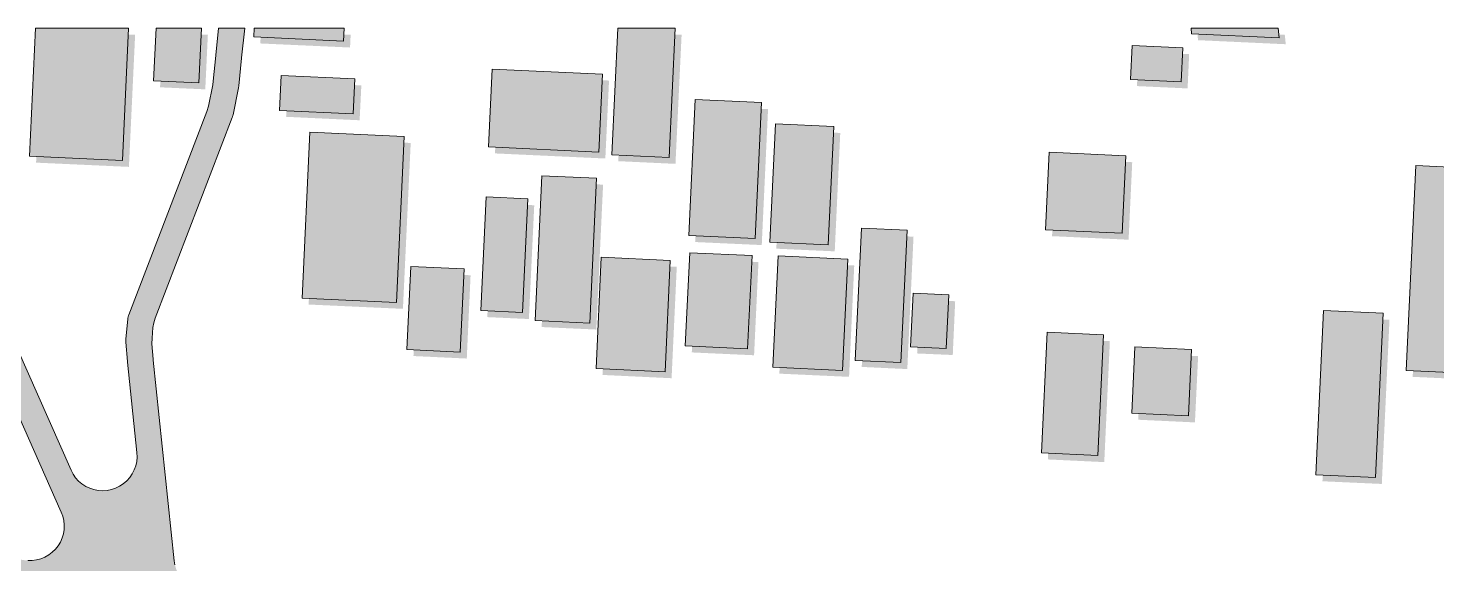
# Model space of a CAD drawing. Header units: metres. Extents: x 305909 to 307171, y 9156037 to 9156671.
# Drawn here: x 306023.1 to 306186.4, y 9156577.9 to 9156640 of the extents above; entities that cross this region are included whole.
import ezdxf

# ---------------------------------------------------------------- set-up
doc = ezdxf.new("R2010")
doc.units = ezdxf.units.M
for name, color, linetype, lineweight, true_color in [('B-BAYANGAN', 7, 'Continuous', 0, 0x76786c), ('J-PERKERASAN_JALAN', 7, 'Continuous', 9, 0x989896), ('K-BANGUNAN_LUAR_TAPAK', 7, 'Continuous', 9, 0xdedede)]:
    doc.layers.add(name, color=color, linetype=linetype, lineweight=lineweight, true_color=true_color)

msp = doc.modelspace()

# ---------------------------------------------------------------- hatches: boundary and pattern name
at = {"layer": 'B-BAYANGAN', "true_color": 0x76786c}
h = msp.add_hatch(color=8, dxfattribs=at)
h.dxf.hatch_style = 1
h.paths.add_polyline_path([(306024.73, 9156639.25), (306035.52, 9156639.25), (306034.8, 9156623.93), (306024.04, 9156624.42), (306024.73, 9156639.25)])
h = msp.add_hatch(color=8, dxfattribs=at)
h.dxf.hatch_style = 1
h.paths.add_polyline_path([(306038.69, 9156639.25), (306043.95, 9156639.25), (306043.65, 9156632.91), (306038.41, 9156633.15), (306038.69, 9156639.25)])
h = msp.add_hatch(color=8, dxfattribs=at)
h.dxf.hatch_style = 1
h.paths.add_polyline_path([(306050.08, 9156639.25), (306060.5, 9156639.25), (306060.43, 9156637.76), (306050.03, 9156638.23), (306050.08, 9156639.25)])
h = msp.add_hatch(color=8, dxfattribs=at)
h.dxf.hatch_style = 1
h.paths.add_polyline_path([(306092.2, 9156639.25), (306098.86, 9156639.25), (306098.15, 9156624.28), (306091.52, 9156624.59), (306092.2, 9156639.25)])
h = msp.add_hatch(color=8, dxfattribs=at)
h.dxf.hatch_style = 1
h.paths.add_polyline_path([(306158.66, 9156639.25), (306168.77, 9156639.25), (306168.89, 9156638.14), (306158.72, 9156638.61), (306158.66, 9156639.25)])
h = msp.add_hatch(color=8, dxfattribs=at)
h.dxf.hatch_style = 1
h.paths.add_polyline_path([(306151.83, 9156637.25), (306157.69, 9156636.99), (306157.51, 9156633.02), (306151.64, 9156633.29), (306151.83, 9156637.25)])
h = msp.add_hatch(color=8, dxfattribs=at)
h.dxf.hatch_style = 1
h.paths.add_polyline_path([(306053.2, 9156633.76), (306061.74, 9156633.37), (306061.54, 9156629.33), (306053.02, 9156629.73), (306053.2, 9156633.76)])
h = msp.add_hatch(color=8, dxfattribs=at)
h.dxf.hatch_style = 1
h.paths.add_polyline_path([(306077.65, 9156634.51), (306090.45, 9156633.93), (306090.02, 9156624.9), (306077.23, 9156625.49), (306077.65, 9156634.51)])
h = msp.add_hatch(color=8, dxfattribs=at)
h.dxf.hatch_style = 1
h.paths.add_polyline_path([(306101.17, 9156630.98), (306108.88, 9156630.62), (306108.15, 9156614.87), (306100.43, 9156615.22), (306101.17, 9156630.98)])
h = msp.add_hatch(color=8, dxfattribs=at)
h.dxf.hatch_style = 1
h.paths.add_polyline_path([(306110.48, 9156628.17), (306117.25, 9156627.86), (306116.61, 9156614.14), (306109.84, 9156614.45), (306110.48, 9156628.17)])
h = msp.add_hatch(color=8, dxfattribs=at)
h.dxf.hatch_style = 1
h.paths.add_polyline_path([(306056.52, 9156627.2), (306067.46, 9156626.7), (306066.56, 9156607.48), (306055.63, 9156607.98), (306056.52, 9156627.2)])
h = msp.add_hatch(color=8, dxfattribs=at)
h.dxf.hatch_style = 1
h.paths.add_polyline_path([(306142.21, 9156624.87), (306151.09, 9156624.47), (306150.67, 9156615.49), (306141.8, 9156615.9), (306142.21, 9156624.87)])
h = msp.add_hatch(color=8, dxfattribs=at)
h.dxf.hatch_style = 1
h.paths.add_polyline_path([(306184.71, 9156623.32), (306197.42, 9156622.74), (306196.31, 9156599.01), (306183.6, 9156599.6), (306184.71, 9156623.32)])
h = msp.add_hatch(color=8, dxfattribs=at)
h.dxf.hatch_style = 1
h.paths.add_polyline_path([(306083.42, 9156622.16), (306089.76, 9156621.87), (306088.97, 9156605.08), (306082.64, 9156605.37), (306083.42, 9156622.16)])
h = msp.add_hatch(color=8, dxfattribs=at)
h.dxf.hatch_style = 1
h.paths.add_polyline_path([(306076.96, 9156619.71), (306081.78, 9156619.48), (306081.16, 9156606.3), (306076.34, 9156606.52), (306076.96, 9156619.71)])
h = msp.add_hatch(color=8, dxfattribs=at)
h.dxf.hatch_style = 1
h.paths.add_polyline_path([(306120.45, 9156616.08), (306125.74, 9156615.84), (306125.02, 9156600.5), (306119.74, 9156600.75), (306120.45, 9156616.08)])
h = msp.add_hatch(color=8, dxfattribs=at)
h.dxf.hatch_style = 1
h.paths.add_polyline_path([(306090.3, 9156612.72), (306098.3, 9156612.35), (306097.7, 9156599.44), (306089.69, 9156599.82), (306090.3, 9156612.72)])
h = msp.add_hatch(color=8, dxfattribs=at)
h.dxf.hatch_style = 1
h.paths.add_polyline_path([(306100.55, 9156613.23), (306107.77, 9156612.9), (306107.26, 9156602.1), (306100.04, 9156602.43), (306100.55, 9156613.23)])
h = msp.add_hatch(color=8, dxfattribs=at)
h.dxf.hatch_style = 1
h.paths.add_polyline_path([(306110.79, 9156612.88), (306118.87, 9156612.5), (306118.27, 9156599.6), (306110.19, 9156599.97), (306110.79, 9156612.88)])
h = msp.add_hatch(color=8, dxfattribs=at)
h.dxf.hatch_style = 1
h.paths.add_polyline_path([(306068.24, 9156611.65), (306074.4, 9156611.37), (306073.96, 9156601.72), (306067.78, 9156602.01), (306068.24, 9156611.65)])
h = msp.add_hatch(color=8, dxfattribs=at)
h.dxf.hatch_style = 1
h.paths.add_polyline_path([(306126.46, 9156608.55), (306130.57, 9156608.36), (306130.29, 9156602.13), (306126.16, 9156602.31), (306126.46, 9156608.55)])
h = msp.add_hatch(color=8, dxfattribs=at)
h.dxf.hatch_style = 1
h.paths.add_polyline_path([(306174.03, 9156606.52), (306180.91, 9156606.21), (306180.02, 9156587.19), (306173.14, 9156587.5), (306174.03, 9156606.52)])
h = msp.add_hatch(color=8, dxfattribs=at)
h.dxf.hatch_style = 1
h.paths.add_polyline_path([(306141.97, 9156604.02), (306148.5, 9156603.73), (306147.85, 9156589.72), (306141.31, 9156590.03), (306141.97, 9156604.02)])
h = msp.add_hatch(color=8, dxfattribs=at)
h.dxf.hatch_style = 1
h.paths.add_polyline_path([(306152.16, 9156602.31), (306158.73, 9156602), (306158.36, 9156594.32), (306151.79, 9156594.63), (306152.16, 9156602.31)])
at = {"layer": 'J-PERKERASAN_JALAN', "true_color": 0xa8a8a6}
h = msp.add_hatch(color=253, dxfattribs=at)
h.dxf.hatch_style = 1
h.paths.add_polyline_path([(306041.08, 9156435.18), (306040.99, 9156435.71), (306040.83, 9156436.23), (306006.24, 9156527.28), (306006.23, 9156527.3), (305988.24, 9156576.43), (305988.03, 9156576.91), (305987.76, 9156577.35), (305987.43, 9156577.76), (305987.06, 9156578.12), (305986.64, 9156578.43), (305986.19, 9156578.68), (305985.7, 9156578.87), (305985.2, 9156578.99), (305984.68, 9156579.05), (305940, 9156581.28), (305940, 9156584.29), (305980.6, 9156582.26), (305981.11, 9156582.27), (305981.62, 9156582.34), (305982.11, 9156582.48), (305982.59, 9156582.68), (305983.03, 9156582.94), (305983.44, 9156583.25), (305983.8, 9156583.61), (305984.11, 9156584.01), (305984.37, 9156584.46), (305984.57, 9156584.93), (305984.71, 9156585.42), (305984.79, 9156585.93), (305984.8, 9156586.44), (305984.74, 9156586.95), (305984.62, 9156587.45), (305979.81, 9156602.89), (305968.29, 9156640), (305971.43, 9156640), (305982.67, 9156603.78), (305982.67, 9156603.78), (305988.8, 9156584.12), (305988.98, 9156583.65), (305989.21, 9156583.21), (305989.5, 9156582.81), (305989.83, 9156582.44), (305990.21, 9156582.11), (305990.63, 9156581.84), (305991.08, 9156581.62), (305991.55, 9156581.46), (305992.04, 9156581.35), (306000.66, 9156580.09), (306000.93, 9156580.05), (306022.17, 9156578.43), (306022.42, 9156578.4), (306022.43, 9156578.39), (306022.57, 9156578.37), (306023.08, 9156578.31), (306023.59, 9156578.31), (306024.09, 9156578.38), (306024.59, 9156578.51), (306025.06, 9156578.71), (306025.5, 9156578.96), (306025.91, 9156579.27), (306026.28, 9156579.62), (306026.59, 9156580.02), (306026.85, 9156580.46), (306027.06, 9156580.93), (306027.2, 9156581.42), (306027.28, 9156581.92), (306027.3, 9156582.44), (306027.25, 9156582.94), (306027.14, 9156583.44), (306026.96, 9156583.92), (306010.17, 9156621.82), (306010.15, 9156621.85), (306010.15, 9156621.86), (306010.13, 9156621.89), (306002.77, 9156640), (306006, 9156640), (306012.89, 9156623.08), (306012.94, 9156622.97), (306028.09, 9156588.78), (306028.32, 9156588.32), (306028.62, 9156587.9), (306028.97, 9156587.52), (306029.36, 9156587.19), (306029.79, 9156586.91), (306030.25, 9156586.69), (306030.74, 9156586.53), (306031.25, 9156586.43), (306031.76, 9156586.4), (306032.27, 9156586.43), (306032.78, 9156586.54), (306033.26, 9156586.7), (306033.72, 9156586.92), (306034.15, 9156587.21), (306034.54, 9156587.54), (306034.89, 9156587.93), (306035.18, 9156588.35), (306035.41, 9156588.81), (306035.59, 9156589.29), (306035.7, 9156589.79), (306035.74, 9156590.3), (306035.72, 9156590.82), (306034.62, 9156601.29), (306034.62, 9156601.32), (306034.62, 9156601.33), (306034.62, 9156601.36), (306034.45, 9156603.61), (306034.44, 9156603.7), (306034.44, 9156603.87), (306034.45, 9156603.95), (306034.67, 9156606.31), (306034.68, 9156606.4), (306034.71, 9156606.56), (306034.76, 9156606.71), (306034.79, 9156606.79), (306043.83, 9156630.33), (306044.02, 9156630.97), (306044.52, 9156633.43), (306044.58, 9156633.85), (306044.86, 9156636.83), (306044.86, 9156636.86), (306045.2, 9156640), (306048.22, 9156640), (306047.85, 9156636.58), (306047.84, 9156636.52), (306047.55, 9156633.33), (306047.53, 9156633.23), (306047.52, 9156633.17), (306047.51, 9156633.07), (306046.88, 9156629.96), (306046.86, 9156629.88), (306046.81, 9156629.72), (306046.78, 9156629.64), (306037.84, 9156606.38), (306037.68, 9156605.86), (306037.59, 9156605.32), (306037.48, 9156604.09), (306037.47, 9156603.41), (306037.6, 9156601.65), (306037.61, 9156601.54), (306040.05, 9156578.3), (306040.14, 9156577.8), (306040.28, 9156577.31), (306040.49, 9156576.85), (306040.76, 9156576.42), (306041.07, 9156576.02), (306041.44, 9156575.67), (306041.84, 9156575.37), (306042.29, 9156575.12), (306042.76, 9156574.93), (306043.25, 9156574.79), (306043.75, 9156574.73), (306119.27, 9156569.38), (306119.31, 9156569.38), (306119.34, 9156569.38), (306119.38, 9156569.37), (306160.64, 9156564.73), (306160.73, 9156564.72), (306186.14, 9156562.42), (306186.32, 9156562.41), (306211.34, 9156561.32), (306211.34, 9156558.12), (306186.08, 9156559.22), (306186.03, 9156559.22), (306186, 9156559.22), (306185.95, 9156559.22), (306160.39, 9156561.54), (306160.37, 9156561.54), (306160.33, 9156561.54), (306119.11, 9156566.18), (306118.95, 9156566.2), (306041.54, 9156571.67), (306041.01, 9156571.68), (306040.49, 9156571.61), (306039.98, 9156571.47), (306039.49, 9156571.27), (306039.03, 9156571), (306038.61, 9156570.68), (306038.24, 9156570.3), (306037.92, 9156569.88), (306037.66, 9156569.42), (306037.46, 9156568.92), (306037.33, 9156568.41), (306037.27, 9156567.88), (306037.28, 9156567.35), (306037.35, 9156566.83), (306037.5, 9156566.32), (306052.93, 9156523.82), (306052.97, 9156523.7), (306052.99, 9156523.63), (306053.02, 9156523.51), (306061.39, 9156487.26), (306061.53, 9156486.77), (306061.74, 9156486.3), (306062.01, 9156485.87), (306062.33, 9156485.47), (306062.69, 9156485.11), (306063.11, 9156484.81), (306063.55, 9156484.56), (306064.03, 9156484.36), (306064.52, 9156484.23), (306065.03, 9156484.17), (306080.47, 9156483.19), (306080.59, 9156483.18), (306080.65, 9156483.17), (306080.77, 9156483.15), (306103.06, 9156479), (306103.08, 9156479), (306123.17, 9156474.93), (306123.48, 9156474.88), (306129.66, 9156474.13), (306129.72, 9156474.12), (306138.22, 9156473.21), (306138.4, 9156473.2), (306169.22, 9156471.28), (306169.33, 9156471.27), (306186.32, 9156470.68), (306186.37, 9156470.68), (306186.4, 9156470.68), (306186.45, 9156470.67), (306205.83, 9156469), (306205.95, 9156468.99), (306206.01, 9156468.98), (306206.13, 9156468.96), (306211.34, 9156467.86), (306211.34, 9156464.79), (306205.78, 9156465.97), (306205.3, 9156466.04), (306186.31, 9156467.68), (306186.1, 9156467.69), (306169.16, 9156468.28), (306169.14, 9156468.28), (306169.12, 9156468.28), (306169.09, 9156468.28), (306138.11, 9156470.21), (306138.07, 9156470.21), (306138.05, 9156470.21), (306138, 9156470.22), (306129.37, 9156471.14), (306129.35, 9156471.14), (306122.94, 9156471.92), (306122.86, 9156471.93), (306122.82, 9156471.94), (306122.75, 9156471.95), (306102.54, 9156476.05), (306102.48, 9156476.06), (306080.48, 9156480.16), (306080, 9156480.21), (306069.22, 9156480.9), (306068.69, 9156480.9), (306068.16, 9156480.82), (306067.65, 9156480.68), (306067.16, 9156480.48), (306066.71, 9156480.21), (306066.29, 9156479.88), (306065.92, 9156479.5), (306065.6, 9156479.07), (306065.35, 9156478.61), (306065.15, 9156478.11), (306065.03, 9156477.6), (306064.97, 9156477.07), (306064.98, 9156476.54), (306065.07, 9156476.02), (306065.22, 9156475.51), (306073.63, 9156452.95), (306073.68, 9156452.81), (306090.75, 9156411.72), (306090.87, 9156411.44), (306110.25, 9156373.19), (306110.52, 9156372.73), (306110.86, 9156372.3), (306111.25, 9156371.93), (306114.11, 9156369.54), (306114.54, 9156369.23), (306115, 9156368.98), (306115.49, 9156368.79), (306116, 9156368.67), (306121.95, 9156367.65), (306122.12, 9156367.62), (306134.04, 9156366.1), (306134.4, 9156366.07), (306186.4, 9156364.19), (306186.43, 9156364.19), (306211.34, 9156362.95), (306211.34, 9156359.75), (306186.31, 9156360.99), (306186.26, 9156361), (306134.07, 9156362.88), (306133.98, 9156362.89), (306133.93, 9156362.89), (306133.84, 9156362.9), (306121.62, 9156364.46), (306121.57, 9156364.46), (306121.55, 9156364.47), (306121.51, 9156364.47), (306114.03, 9156365.76), (306113.92, 9156365.78), (306113.91, 9156365.78), (306113.73, 9156365.83), (306113.58, 9156365.9), (306113.43, 9156365.97), (306113.27, 9156366.08), (306113.26, 9156366.08), (306113.18, 9156366.15), (306108.35, 9156370.18), (306108.28, 9156370.25), (306108.27, 9156370.25), (306108.14, 9156370.38), (306108.04, 9156370.51), (306107.94, 9156370.66), (306107.94, 9156370.67), (306107.89, 9156370.76), (306087.94, 9156410.15), (306087.91, 9156410.22), (306087.89, 9156410.26), (306087.86, 9156410.33), (306070.69, 9156451.66), (306070.68, 9156451.7), (306070.67, 9156451.72), (306070.66, 9156451.75), (306059.26, 9156482.32), (306059.22, 9156482.44), (306059.2, 9156482.52), (306059.17, 9156482.64), (306049.97, 9156522.52), (306049.83, 9156522.99), (306032.51, 9156570.69), (306032.29, 9156571.18), (306032.01, 9156571.64), (306031.67, 9156572.06), (306031.28, 9156572.43), (306030.84, 9156572.74), (306030.36, 9156572.99), (306029.85, 9156573.17), (306022.31, 9156575.33), (306021.92, 9156575.42), (306021.52, 9156575.47), (306000.65, 9156577.07), (306000.59, 9156577.08), (306000.34, 9156577.1), (306000.28, 9156577.11), (305997.32, 9156577.54), (305996.8, 9156577.59), (305996.29, 9156577.56), (305995.78, 9156577.47), (305995.29, 9156577.31), (305994.82, 9156577.1), (305994.38, 9156576.82), (305993.98, 9156576.49), (305993.63, 9156576.11), (305993.33, 9156575.69), (305993.09, 9156575.23), (305992.91, 9156574.75), (305992.79, 9156574.25), (305992.74, 9156573.73), (305992.75, 9156573.22), (305992.83, 9156572.71), (305992.98, 9156572.21), (306009.03, 9156528.37), (306009.05, 9156528.33), (306044.02, 9156436.28), (306044.05, 9156436.19), (306044.1, 9156436.02), (306044.12, 9156435.87), (306044.14, 9156435.69), (306044.13, 9156435.59), (306043.98, 9156432.01), (306043.99, 9156431.49), (306044.07, 9156430.97), (306044.22, 9156430.47), (306044.43, 9156429.99), (306044.7, 9156429.54), (306045.03, 9156429.13), (306045.41, 9156428.77), (306047.45, 9156427.06), (306047.53, 9156426.99), (306047.67, 9156426.85), (306047.79, 9156426.69), (306047.85, 9156426.59), (306056.2, 9156412.54), (306056.26, 9156412.43), (306056.28, 9156412.38), (306056.33, 9156412.27), (306069.46, 9156382.7), (306069.47, 9156382.67), (306069.47, 9156382.66), (306069.48, 9156382.64), (306078.04, 9156361.86), (306078.35, 9156361.27), (306099.47, 9156327.44), (306099.86, 9156326.91), (306134.33, 9156287.87), (306134.36, 9156287.84), (306134.37, 9156287.83), (306134.39, 9156287.8), (306147.68, 9156271.64), (306147.75, 9156271.54), (306147.66, 9156271.46), (306145.55, 9156269.72), (306145.45, 9156269.65), (306145.37, 9156269.74), (306132.12, 9156285.83), (306132.03, 9156285.94), (306097.34, 9156325.23), (306097.28, 9156325.3), (306097.18, 9156325.43), (306097.14, 9156325.5), (306075.58, 9156360.04), (306075.54, 9156360.11), (306075.46, 9156360.26), (306075.43, 9156360.33), (306066.73, 9156381.44), (306066.69, 9156381.54), (306053.7, 9156410.81), (306053.48, 9156411.23), (306045.72, 9156424.3), (306045.47, 9156424.68), (306045.17, 9156425.02), (306044.85, 9156425.33), (306044.8, 9156425.36), (306044.38, 9156425.68), (306043.91, 9156425.93), (306043.42, 9156426.12), (306042.91, 9156426.24), (306042.38, 9156426.29), (306041.86, 9156426.28), (306041.33, 9156426.19), (306040.83, 9156426.04), (306040.35, 9156425.82), (306039.9, 9156425.54), (306038.86, 9156424.8), (306038.77, 9156424.74), (306038.62, 9156424.65), (306038.47, 9156424.58), (306038.32, 9156424.54), (306038.17, 9156424.51), (306038.02, 9156424.49), (306037.83, 9156424.49), (306037.73, 9156424.5), (305940, 9156435.13), (305940, 9156438.14), (306035.77, 9156427.73), (306036.3, 9156427.71), (306036.82, 9156427.75), (306037.33, 9156427.87), (306037.83, 9156428.05), (306038.29, 9156428.29), (306038.72, 9156428.6), (306039.11, 9156428.95), (306039.44, 9156429.35), (306039.72, 9156429.8), (306040.23, 9156430.74), (306040.24, 9156430.76), (306040.55, 9156431.33), (306040.79, 9156431.88), (306040.95, 9156432.46), (306041.02, 9156433.05), (306041.09, 9156434.64), (306041.08, 9156435.18)])
at = {"layer": 'K-BANGUNAN_LUAR_TAPAK', "true_color": 0xececea}
h = msp.add_hatch(color=7, dxfattribs=at)
h.dxf.hatch_style = 1
h.paths.add_polyline_path([(306023.98, 9156640), (306034.77, 9156640), (306034.05, 9156624.68), (306023.29, 9156625.17), (306023.98, 9156640)])
h = msp.add_hatch(color=7, dxfattribs=at)
h.dxf.hatch_style = 1
h.paths.add_polyline_path([(306037.94, 9156640), (306043.2, 9156640), (306042.9, 9156633.66), (306037.66, 9156633.9), (306037.94, 9156640)])
h = msp.add_hatch(color=7, dxfattribs=at)
h.dxf.hatch_style = 1
h.paths.add_polyline_path([(306049.33, 9156640), (306059.75, 9156640), (306059.68, 9156638.51), (306049.28, 9156638.98), (306049.33, 9156640)])
h = msp.add_hatch(color=7, dxfattribs=at)
h.dxf.hatch_style = 1
h.paths.add_polyline_path([(306091.45, 9156640), (306098.11, 9156640), (306097.4, 9156625.03), (306090.77, 9156625.34), (306091.45, 9156640)])
h = msp.add_hatch(color=7, dxfattribs=at)
h.dxf.hatch_style = 1
h.paths.add_polyline_path([(306157.91, 9156640), (306168.02, 9156640), (306168.14, 9156638.89), (306157.97, 9156639.36), (306157.91, 9156640)])
h = msp.add_hatch(color=7, dxfattribs=at)
h.dxf.hatch_style = 1
h.paths.add_polyline_path([(306151.08, 9156638), (306156.94, 9156637.74), (306156.76, 9156633.77), (306150.89, 9156634.04), (306151.08, 9156638)])
h = msp.add_hatch(color=7, dxfattribs=at)
h.dxf.hatch_style = 1
h.paths.add_polyline_path([(306076.9, 9156635.26), (306089.7, 9156634.68), (306089.27, 9156625.65), (306076.48, 9156626.24), (306076.9, 9156635.26)])
h = msp.add_hatch(color=7, dxfattribs=at)
h.dxf.hatch_style = 1
h.paths.add_polyline_path([(306052.45, 9156634.51), (306060.99, 9156634.12), (306060.79, 9156630.08), (306052.27, 9156630.48), (306052.45, 9156634.51)])
h = msp.add_hatch(color=7, dxfattribs=at)
h.dxf.hatch_style = 1
h.paths.add_polyline_path([(306100.42, 9156631.73), (306108.13, 9156631.37), (306107.4, 9156615.62), (306099.68, 9156615.97), (306100.42, 9156631.73)])
h = msp.add_hatch(color=7, dxfattribs=at)
h.dxf.hatch_style = 1
h.paths.add_polyline_path([(306109.73, 9156628.92), (306116.5, 9156628.61), (306115.86, 9156614.89), (306109.09, 9156615.2), (306109.73, 9156628.92)])
h = msp.add_hatch(color=7, dxfattribs=at)
h.dxf.hatch_style = 1
h.paths.add_polyline_path([(306055.77, 9156627.95), (306066.71, 9156627.45), (306065.81, 9156608.23), (306054.88, 9156608.73), (306055.77, 9156627.95)])
h = msp.add_hatch(color=7, dxfattribs=at)
h.dxf.hatch_style = 1
h.paths.add_polyline_path([(306141.46, 9156625.62), (306150.34, 9156625.22), (306149.92, 9156616.24), (306141.05, 9156616.65), (306141.46, 9156625.62)])
h = msp.add_hatch(color=7, dxfattribs=at)
h.dxf.hatch_style = 1
h.paths.add_polyline_path([(306183.96, 9156624.07), (306196.67, 9156623.49), (306195.56, 9156599.76), (306182.85, 9156600.35), (306183.96, 9156624.07)])
h = msp.add_hatch(color=7, dxfattribs=at)
h.dxf.hatch_style = 1
h.paths.add_polyline_path([(306082.67, 9156622.91), (306089.01, 9156622.62), (306088.22, 9156605.83), (306081.89, 9156606.12), (306082.67, 9156622.91)])
h = msp.add_hatch(color=7, dxfattribs=at)
h.dxf.hatch_style = 1
h.paths.add_polyline_path([(306076.21, 9156620.46), (306081.03, 9156620.23), (306080.41, 9156607.05), (306075.59, 9156607.27), (306076.21, 9156620.46)])
h = msp.add_hatch(color=7, dxfattribs=at)
h.dxf.hatch_style = 1
h.paths.add_polyline_path([(306119.7, 9156616.83), (306124.99, 9156616.59), (306124.27, 9156601.25), (306118.99, 9156601.5), (306119.7, 9156616.83)])
h = msp.add_hatch(color=7, dxfattribs=at)
h.dxf.hatch_style = 1
h.paths.add_polyline_path([(306089.55, 9156613.47), (306097.55, 9156613.1), (306096.95, 9156600.19), (306088.94, 9156600.57), (306089.55, 9156613.47)])
h = msp.add_hatch(color=7, dxfattribs=at)
h.dxf.hatch_style = 1
h.paths.add_polyline_path([(306099.8, 9156613.98), (306107.02, 9156613.65), (306106.51, 9156602.85), (306099.29, 9156603.18), (306099.8, 9156613.98)])
h = msp.add_hatch(color=7, dxfattribs=at)
h.dxf.hatch_style = 1
h.paths.add_polyline_path([(306110.04, 9156613.63), (306118.12, 9156613.25), (306117.52, 9156600.35), (306109.44, 9156600.72), (306110.04, 9156613.63)])
h = msp.add_hatch(color=7, dxfattribs=at)
h.dxf.hatch_style = 1
h.paths.add_polyline_path([(306067.49, 9156612.4), (306073.65, 9156612.12), (306073.21, 9156602.47), (306067.03, 9156602.76), (306067.49, 9156612.4)])
h = msp.add_hatch(color=7, dxfattribs=at)
h.dxf.hatch_style = 1
h.paths.add_polyline_path([(306125.71, 9156609.3), (306129.82, 9156609.11), (306129.54, 9156602.88), (306125.41, 9156603.06), (306125.71, 9156609.3)])
h = msp.add_hatch(color=7, dxfattribs=at)
h.dxf.hatch_style = 1
h.paths.add_polyline_path([(306173.28, 9156607.27), (306180.16, 9156606.96), (306179.27, 9156587.94), (306172.39, 9156588.25), (306173.28, 9156607.27)])
h = msp.add_hatch(color=7, dxfattribs=at)
h.dxf.hatch_style = 1
h.paths.add_polyline_path([(306141.22, 9156604.77), (306147.75, 9156604.48), (306147.1, 9156590.47), (306140.56, 9156590.78), (306141.22, 9156604.77)])
h = msp.add_hatch(color=7, dxfattribs=at)
h.dxf.hatch_style = 1
h.paths.add_polyline_path([(306151.41, 9156603.06), (306157.98, 9156602.75), (306157.61, 9156595.07), (306151.04, 9156595.38), (306151.41, 9156603.06)])

# ---------------------------------------------------------------- linework, layer by layer
at = {"layer": 'J-PERKERASAN_JALAN', "color": 8, "lineweight": 13, "true_color": 0x787876}
for points in [[(306012.94, 9156622.97), (306028.09, 9156588.78), (306028.32, 9156588.32), (306028.62, 9156587.9), (306028.97, 9156587.52), (306029.36, 9156587.19), (306029.79, 9156586.91), (306030.25, 9156586.69), (306030.74, 9156586.53), (306031.25, 9156586.43), (306031.76, 9156586.4), (306032.27, 9156586.43), (306032.78, 9156586.54), (306033.26, 9156586.7), (306033.72, 9156586.92), (306034.15, 9156587.21), (306034.54, 9156587.54), (306034.89, 9156587.93), (306035.18, 9156588.35), (306035.41, 9156588.81), (306035.59, 9156589.29), (306035.7, 9156589.79), (306035.74, 9156590.3), (306035.72, 9156590.82), (306034.62, 9156601.29), (306034.62, 9156601.32), (306034.62, 9156601.33), (306034.62, 9156601.36), (306034.45, 9156603.61), (306034.44, 9156603.7), (306034.44, 9156603.87), (306034.45, 9156603.95), (306034.67, 9156606.31), (306034.68, 9156606.4), (306034.71, 9156606.56), (306034.76, 9156606.71), (306034.79, 9156606.79), (306043.83, 9156630.33), (306044.02, 9156630.97), (306044.52, 9156633.43), (306044.58, 9156633.85), (306044.86, 9156636.83), (306044.86, 9156636.86), (306045.2, 9156640), (306048.22, 9156640), (306047.85, 9156636.58), (306047.84, 9156636.52), (306047.55, 9156633.33), (306047.53, 9156633.23), (306047.52, 9156633.17), (306047.51, 9156633.07), (306046.88, 9156629.96), (306046.86, 9156629.88), (306046.81, 9156629.72), (306046.78, 9156629.64), (306037.84, 9156606.38), (306037.68, 9156605.86), (306037.59, 9156605.32), (306037.48, 9156604.09), (306037.47, 9156603.41), (306037.6, 9156601.65), (306037.61, 9156601.54), (306040.05, 9156578.3), (306040.14, 9156577.8)], [(306023.08, 9156578.31), (306023.59, 9156578.31), (306024.09, 9156578.38), (306024.59, 9156578.51), (306025.06, 9156578.71), (306025.5, 9156578.96), (306025.91, 9156579.27), (306026.28, 9156579.62), (306026.59, 9156580.02), (306026.85, 9156580.46), (306027.06, 9156580.93), (306027.2, 9156581.42), (306027.28, 9156581.92), (306027.3, 9156582.44), (306027.25, 9156582.94), (306027.14, 9156583.44), (306026.96, 9156583.92), (306010.17, 9156621.82)]]:
    msp.add_lwpolyline(points, dxfattribs=at)
at = {"layer": 'K-BANGUNAN_LUAR_TAPAK', "color": 253, "lineweight": 9, "true_color": 0xb0b0ae}
for points in [[(306023.98, 9156640), (306034.77, 9156640), (306034.05, 9156624.68), (306023.29, 9156625.17), (306023.98, 9156640)], [(306037.94, 9156640), (306043.2, 9156640), (306042.9, 9156633.66), (306037.66, 9156633.9), (306037.94, 9156640)], [(306049.33, 9156640), (306059.75, 9156640), (306059.68, 9156638.51), (306049.28, 9156638.98), (306049.33, 9156640)], [(306091.45, 9156640), (306098.11, 9156640), (306097.4, 9156625.03), (306090.77, 9156625.34), (306091.45, 9156640)], [(306157.91, 9156640), (306168.02, 9156640), (306168.14, 9156638.89), (306157.97, 9156639.36), (306157.91, 9156640)], [(306151.08, 9156638), (306156.94, 9156637.74), (306156.76, 9156633.77), (306150.89, 9156634.04), (306151.08, 9156638)], [(306076.9, 9156635.26), (306089.7, 9156634.68), (306089.27, 9156625.65), (306076.48, 9156626.24), (306076.9, 9156635.26)], [(306052.45, 9156634.51), (306060.99, 9156634.12), (306060.79, 9156630.08), (306052.27, 9156630.48), (306052.45, 9156634.51)], [(306100.42, 9156631.73), (306108.13, 9156631.37), (306107.4, 9156615.62), (306099.68, 9156615.97), (306100.42, 9156631.73)], [(306109.73, 9156628.92), (306116.5, 9156628.61), (306115.86, 9156614.89), (306109.09, 9156615.2), (306109.73, 9156628.92)], [(306055.77, 9156627.95), (306066.71, 9156627.45), (306065.81, 9156608.23), (306054.88, 9156608.73), (306055.77, 9156627.95)], [(306141.46, 9156625.62), (306150.34, 9156625.22), (306149.92, 9156616.24), (306141.05, 9156616.65), (306141.46, 9156625.62)], [(306183.96, 9156624.07), (306196.67, 9156623.49), (306195.56, 9156599.76), (306182.85, 9156600.35), (306183.96, 9156624.07)], [(306082.67, 9156622.91), (306089.01, 9156622.62), (306088.22, 9156605.83), (306081.89, 9156606.12), (306082.67, 9156622.91)], [(306076.21, 9156620.46), (306081.03, 9156620.23), (306080.41, 9156607.05), (306075.59, 9156607.27), (306076.21, 9156620.46)], [(306119.7, 9156616.83), (306124.99, 9156616.59), (306124.27, 9156601.25), (306118.99, 9156601.5), (306119.7, 9156616.83)], [(306089.55, 9156613.47), (306097.55, 9156613.1), (306096.95, 9156600.19), (306088.94, 9156600.57), (306089.55, 9156613.47)], [(306099.8, 9156613.98), (306107.02, 9156613.65), (306106.51, 9156602.85), (306099.29, 9156603.18), (306099.8, 9156613.98)], [(306110.04, 9156613.63), (306118.12, 9156613.25), (306117.52, 9156600.35), (306109.44, 9156600.72), (306110.04, 9156613.63)], [(306067.49, 9156612.4), (306073.65, 9156612.12), (306073.21, 9156602.47), (306067.03, 9156602.76), (306067.49, 9156612.4)], [(306125.71, 9156609.3), (306129.82, 9156609.11), (306129.54, 9156602.88), (306125.41, 9156603.06), (306125.71, 9156609.3)], [(306173.28, 9156607.27), (306180.16, 9156606.96), (306179.27, 9156587.94), (306172.39, 9156588.25), (306173.28, 9156607.27)], [(306141.22, 9156604.77), (306147.75, 9156604.48), (306147.1, 9156590.47), (306140.56, 9156590.78), (306141.22, 9156604.77)], [(306151.41, 9156603.06), (306157.98, 9156602.75), (306157.61, 9156595.07), (306151.04, 9156595.38), (306151.41, 9156603.06)]]:
    msp.add_lwpolyline(points, close=True, dxfattribs=at)

doc.saveas('drawing.dxf')
